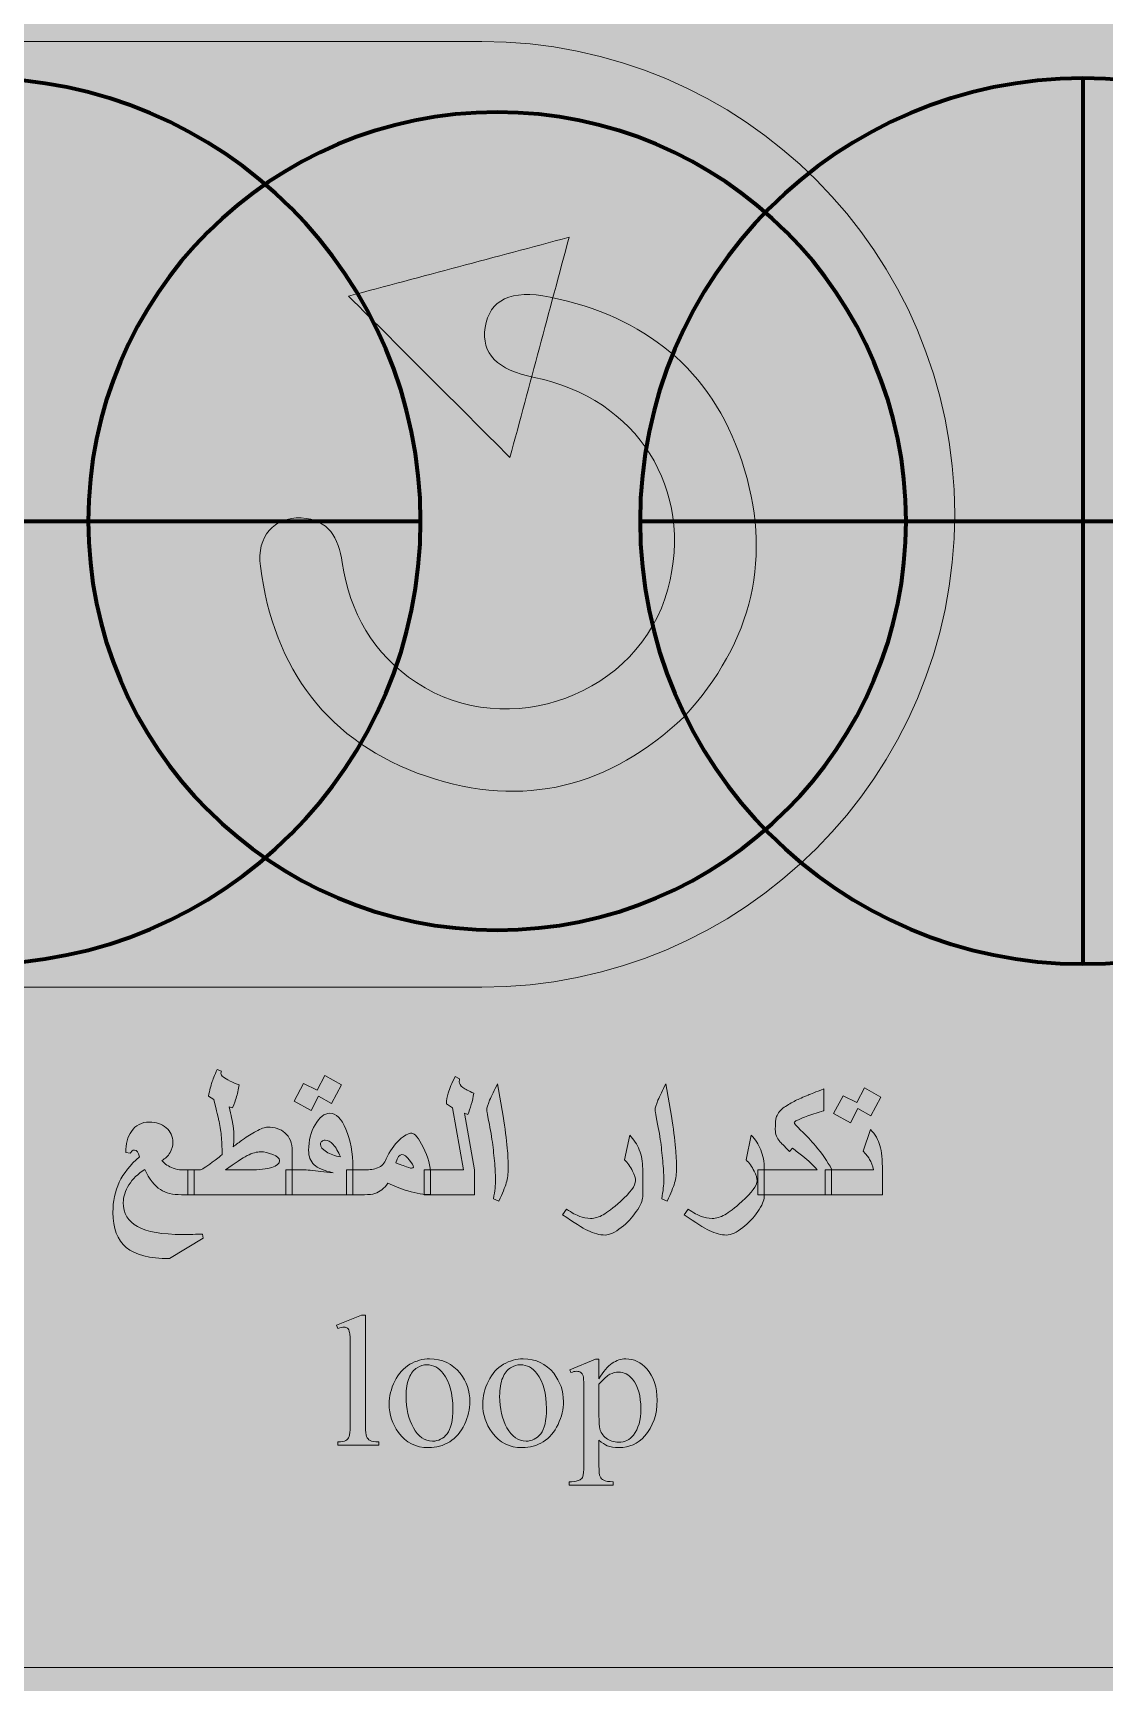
# Model space of a CAD drawing. Header units: inches. Extents: x -1481 to -429, y -1676 to -696.
# Drawn here: x -881.88 to -857.65, y -752 to -714.68 of the extents above; entities that cross this region are included whole.
import ezdxf

# ---------------------------------------------------------------- set-up
doc = ezdxf.new("R2010")
doc.units = ezdxf.units.IN
doc.header["$MEASUREMENT"] = 0
doc.layers.add('Layer 1', color=7, linetype='Continuous')

# ---------------------------------------------------------------- blocks, each defined once
blk = doc.blocks.new('block 233')
at = {"layer": 'Layer 1', "true_color": 0x009344}
h = blk.add_hatch(color=114, dxfattribs=at)
h.dxf.hatch_style = 2
h.paths.add_polyline_path([(-693.785, -985.727), (-933.785, -985.727), (-933.785, -695.727), (-693.785, -695.727)])
at = {"layer": 'Layer 1', "true_color": 0x008345}
h = blk.add_hatch(color=116, dxfattribs=at)
h.dxf.hatch_style = 2
h.paths.add_polyline_path([(-693.785, -751.646), (-933.785, -751.646), (-933.785, -695.727), (-693.785, -695.727)])
at = {"layer": 'Layer 1', "lineweight": 0}
blk.add_lwpolyline([(-693.785, -751.646), (-933.785, -751.646), (-933.785, -695.727), (-693.785, -695.727), (-693.785, -751.646)], dxfattribs=at)
blk = doc.blocks.new('block 234')
at = {"layer": 'Layer 1', "color": 109, "lineweight": 120, "true_color": 0x166634}
for points in [[(-858.127, -715.699), (-858.127, -735.734)], [(-893.144, -725.716), (-873.109, -725.716)], [(-868.144, -725.716), (-848.109, -725.716)]]:
    blk.add_lwpolyline(points, dxfattribs=at)
for points in [[(-873.109, -725.716), (-873.109, -731.249), (-877.594, -735.734), (-883.127, -735.734), (-888.659, -735.734), (-893.144, -731.249), (-893.144, -725.716), (-893.144, -720.184), (-888.659, -715.699), (-883.127, -715.699), (-877.594, -715.699), (-873.109, -720.184), (-873.109, -725.716)], [(-848.109, -725.716), (-848.109, -731.249), (-852.594, -735.734), (-858.127, -735.734), (-863.659, -735.734), (-868.144, -731.249), (-868.144, -725.716), (-868.144, -720.184), (-863.659, -715.699), (-858.127, -715.699), (-852.594, -715.699), (-848.109, -720.184), (-848.109, -725.716)]]:
    blk.add_open_spline(points, degree=3, knots=[0, 0, 0, 0, 1, 1, 1, 2, 2, 2, 3, 3, 3, 4, 4, 4, 4], dxfattribs=at)
blk = doc.blocks.new('block 381')
at = {"layer": 'Layer 1', "lineweight": 0}
for points in [[(-874.9, -738.467), (-875.127, -738.889), (-875.421, -738.723), (-875.586, -739.05), (-875.97, -738.839), (-875.756, -738.438), (-875.45, -738.591), (-875.276, -738.256), (-874.9, -738.467)], [(-862.694, -738.744), (-862.921, -739.166), (-863.215, -739), (-863.38, -739.327), (-863.765, -739.116), (-863.55, -738.715), (-863.244, -738.868), (-863.07, -738.533), (-862.694, -738.744)]]:
    blk.add_lwpolyline(points, dxfattribs=at)
for points, knots in [([(-876.014, -740.954), (-876.014, -740.954), (-878.374, -740.954), (-878.374, -740.954), (-878.374, -740.954), (-878.374, -740.391), (-878.374, -740.391), (-878.374, -740.391), (-878.1, -740.391), (-878.1, -740.391), (-878.066, -740.391), (-877.973, -740.334), (-877.82, -740.22), (-877.77, -740.183), (-877.696, -740.125), (-877.599, -740.046), (-877.599, -739.877), (-877.606, -739.733), (-877.618, -739.616), (-877.63, -739.499), (-877.65, -739.377), (-877.678, -739.25), (-877.685, -739.22), (-877.722, -739.07), (-877.789, -738.802), (-877.789, -738.802), (-877.909, -738.727), (-877.909, -738.727), (-877.878, -738.583), (-877.851, -738.479), (-877.831, -738.416), (-877.81, -738.354), (-877.77, -738.255), (-877.711, -738.12), (-877.711, -738.12), (-877.616, -738.157), (-877.616, -738.157), (-877.616, -738.165), (-877.619, -738.183), (-877.624, -738.211), (-877.624, -738.259), (-877.556, -738.316), (-877.419, -738.382), (-877.374, -738.404), (-877.306, -738.432), (-877.215, -738.467), (-877.229, -738.574), (-877.251, -738.675), (-877.281, -738.769), (-877.296, -738.816), (-877.324, -738.889), (-877.364, -738.988), (-877.364, -738.988), (-877.438, -738.963), (-877.438, -738.963), (-877.395, -739.159), (-877.367, -739.303), (-877.352, -739.396), (-877.338, -739.489), (-877.331, -739.572), (-877.331, -739.645), (-877.331, -739.645), (-877.331, -739.668), (-877.331, -739.668), (-877.331, -739.708), (-877.332, -739.739), (-877.334, -739.762), (-877.336, -739.785), (-877.342, -739.82), (-877.351, -739.868), (-877.28, -739.816), (-877.207, -739.764), (-877.134, -739.711), (-877.023, -739.633), (-876.923, -739.569), (-876.835, -739.521), (-876.719, -739.458), (-876.631, -739.426), (-876.57, -739.426), (-876.407, -739.426), (-876.277, -739.468), (-876.179, -739.552), (-876.069, -739.647), (-876.014, -739.784), (-876.014, -739.963), (-876.014, -739.963), (-876.014, -740.954), (-876.014, -740.954)], [0, 0, 0, 0, 1, 1, 1, 2, 2, 2, 3, 3, 3, 4, 4, 4, 5, 5, 5, 6, 6, 6, 7, 7, 7, 8, 8, 8, 9, 9, 9, 10, 10, 10, 11, 11, 11, 12, 12, 12, 13, 13, 13, 14, 14, 14, 15, 15, 15, 16, 16, 16, 17, 17, 17, 18, 18, 18, 19, 19, 19, 20, 20, 20, 21, 21, 21, 22, 22, 22, 23, 23, 23, 24, 24, 24, 25, 25, 25, 26, 26, 26, 27, 27, 27, 28, 28, 28, 29, 29, 29, 29]), ([(-871.892, -740.954), (-871.892, -740.954), (-873.029, -740.954), (-873.029, -740.954), (-873.029, -740.954), (-873.029, -740.391), (-873.029, -740.391), (-873.029, -740.391), (-872.14, -740.391), (-872.14, -740.391), (-872.14, -740.391), (-872.39, -738.988), (-872.39, -738.988), (-872.39, -738.988), (-872.523, -738.901), (-872.523, -738.901), (-872.523, -738.82), (-872.51, -738.738), (-872.485, -738.655), (-872.454, -738.55), (-872.4, -738.426), (-872.324, -738.281), (-872.324, -738.281), (-872.229, -738.33), (-872.229, -738.33), (-872.229, -738.339), (-872.232, -738.361), (-872.237, -738.397), (-872.237, -738.442), (-872.208, -738.486), (-872.151, -738.529), (-872.1, -738.567), (-872.018, -738.61), (-871.907, -738.657), (-871.919, -738.745), (-871.937, -738.831), (-871.961, -738.915), (-871.986, -739), (-872.013, -739.075), (-872.043, -739.141), (-872.043, -739.141), (-872.117, -739.112), (-872.117, -739.112), (-872.117, -739.112), (-871.892, -740.391), (-871.892, -740.391), (-871.892, -740.391), (-871.892, -740.954), (-871.892, -740.954)], [0, 0, 0, 0, 1, 1, 1, 2, 2, 2, 3, 3, 3, 4, 4, 4, 5, 5, 5, 6, 6, 6, 7, 7, 7, 8, 8, 8, 9, 9, 9, 10, 10, 10, 11, 11, 11, 12, 12, 12, 13, 13, 13, 14, 14, 14, 15, 15, 15, 16, 16, 16, 16]), ([(-871.127, -740.352), (-871.127, -740.475), (-871.142, -740.587), (-871.171, -740.688), (-871.2, -740.789), (-871.256, -740.925), (-871.338, -741.096), (-871.338, -741.096), (-871.462, -741.047), (-871.462, -741.047), (-871.429, -740.87), (-871.413, -740.727), (-871.413, -740.617), (-871.413, -740.533), (-871.42, -740.409), (-871.433, -740.247), (-871.447, -740.084), (-871.464, -739.923), (-871.485, -739.764), (-871.506, -739.605), (-871.539, -739.415), (-871.586, -739.195), (-871.603, -739.117), (-871.611, -739.064), (-871.611, -739.035), (-871.611, -738.993), (-871.59, -738.92), (-871.547, -738.817), (-871.504, -738.715), (-871.444, -738.59), (-871.367, -738.444), (-871.367, -738.444), (-871.243, -739.176), (-871.243, -739.176), (-871.198, -739.454), (-871.166, -739.695), (-871.148, -739.899), (-871.134, -740.056), (-871.127, -740.207), (-871.127, -740.352)], [0, 0, 0, 0, 1, 1, 1, 2, 2, 2, 3, 3, 3, 4, 4, 4, 5, 5, 5, 6, 6, 6, 7, 7, 7, 8, 8, 8, 9, 9, 9, 10, 10, 10, 11, 11, 11, 12, 12, 12, 13, 13, 13, 13]), ([(-867.32, -740.352), (-867.32, -740.475), (-867.334, -740.587), (-867.363, -740.688), (-867.392, -740.789), (-867.448, -740.925), (-867.531, -741.096), (-867.531, -741.096), (-867.655, -741.047), (-867.655, -741.047), (-867.622, -740.87), (-867.605, -740.727), (-867.605, -740.617), (-867.605, -740.533), (-867.612, -740.409), (-867.626, -740.247), (-867.64, -740.084), (-867.657, -739.923), (-867.677, -739.764), (-867.698, -739.605), (-867.732, -739.415), (-867.779, -739.195), (-867.795, -739.117), (-867.804, -739.064), (-867.804, -739.035), (-867.804, -738.993), (-867.782, -738.92), (-867.739, -738.817), (-867.697, -738.715), (-867.637, -738.59), (-867.56, -738.444), (-867.56, -738.444), (-867.436, -739.176), (-867.436, -739.176), (-867.39, -739.454), (-867.358, -739.695), (-867.341, -739.899), (-867.327, -740.056), (-867.32, -740.207), (-867.32, -740.352)], [0, 0, 0, 0, 1, 1, 1, 2, 2, 2, 3, 3, 3, 4, 4, 4, 5, 5, 5, 6, 6, 6, 7, 7, 7, 8, 8, 8, 9, 9, 9, 10, 10, 10, 11, 11, 11, 12, 12, 12, 13, 13, 13, 13]), ([(-863.81, -740.954), (-863.81, -740.954), (-865.48, -740.954), (-865.48, -740.954), (-865.48, -740.954), (-865.48, -740.391), (-865.48, -740.391), (-865.48, -740.391), (-864.139, -740.391), (-864.139, -740.391), (-864.192, -740.327), (-864.245, -740.27), (-864.296, -740.222), (-864.337, -740.183), (-864.393, -740.136), (-864.463, -740.081), (-864.542, -740.021), (-864.62, -739.96), (-864.697, -739.899), (-864.697, -739.899), (-864.763, -739.974), (-864.763, -739.974), (-864.886, -739.853), (-864.959, -739.779), (-864.982, -739.753), (-865.051, -739.674), (-865.085, -739.584), (-865.085, -739.482), (-865.085, -739.343), (-865.076, -739.245), (-865.056, -739.188), (-865.029, -739.108), (-864.97, -739.037), (-864.881, -738.975), (-864.801, -738.92), (-864.715, -738.87), (-864.624, -738.824), (-864.553, -738.789), (-864.458, -738.747), (-864.339, -738.698), (-864.284, -738.676), (-864.168, -738.631), (-863.99, -738.562), (-863.99, -738.562), (-863.99, -739.054), (-863.99, -739.054), (-863.997, -739.054), (-864.055, -739.072), (-864.163, -739.108), (-864.298, -739.152), (-864.406, -739.19), (-864.486, -739.223), (-864.602, -739.27), (-864.66, -739.305), (-864.66, -739.329), (-864.66, -739.341), (-864.611, -739.395), (-864.513, -739.49), (-864.379, -739.62), (-864.267, -739.738), (-864.176, -739.846), (-864.026, -740.023), (-863.904, -740.2), (-863.81, -740.377), (-863.81, -740.377), (-863.81, -740.954), (-863.81, -740.954)], [0, 0, 0, 0, 1, 1, 1, 2, 2, 2, 3, 3, 3, 4, 4, 4, 5, 5, 5, 6, 6, 6, 7, 7, 7, 8, 8, 8, 9, 9, 9, 10, 10, 10, 11, 11, 11, 12, 12, 12, 13, 13, 13, 14, 14, 14, 15, 15, 15, 16, 16, 16, 17, 17, 17, 18, 18, 18, 19, 19, 19, 20, 20, 20, 21, 21, 21, 22, 22, 22, 22]), ([(-878.031, -741.935), (-878.031, -741.935), (-878.792, -742.398), (-878.792, -742.398), (-879.24, -742.398), (-879.565, -742.314), (-879.767, -742.145), (-879.969, -741.976), (-880.069, -741.712), (-880.069, -741.353), (-880.069, -741.102), (-880.021, -740.875), (-879.925, -740.672), (-879.828, -740.47), (-879.677, -740.278), (-879.47, -740.096), (-879.487, -739.994), (-879.524, -739.943), (-879.582, -739.943), (-879.604, -739.943), (-879.621, -739.949), (-879.633, -739.961), (-879.65, -739.982), (-879.666, -740.001), (-879.681, -740.017), (-879.681, -740.017), (-879.78, -739.997), (-879.78, -739.997), (-879.78, -739.805), (-879.737, -739.646), (-879.652, -739.521), (-879.555, -739.381), (-879.42, -739.31), (-879.247, -739.31), (-879.092, -739.31), (-878.965, -739.353), (-878.864, -739.438), (-878.764, -739.524), (-878.713, -739.634), (-878.713, -739.769), (-878.713, -739.85), (-878.734, -739.928), (-878.775, -740.001), (-878.821, -740.081), (-878.883, -740.14), (-878.962, -740.178), (-878.893, -740.258), (-878.809, -740.317), (-878.709, -740.354), (-878.642, -740.379), (-878.578, -740.391), (-878.519, -740.391), (-878.519, -740.391), (-878.23, -740.391), (-878.23, -740.391), (-878.23, -740.391), (-878.23, -740.954), (-878.23, -740.954), (-878.23, -740.954), (-878.519, -740.954), (-878.519, -740.954), (-878.716, -740.954), (-878.874, -740.915), (-878.993, -740.838), (-879.125, -740.752), (-879.244, -740.6), (-879.35, -740.381), (-879.504, -740.483), (-879.624, -740.6), (-879.708, -740.731), (-879.792, -740.863), (-879.834, -740.997), (-879.834, -741.133), (-879.834, -741.377), (-879.726, -741.558), (-879.51, -741.676), (-879.295, -741.794), (-878.955, -741.853), (-878.49, -741.853), (-878.419, -741.853), (-878.343, -741.852), (-878.263, -741.851), (-878.183, -741.849), (-878.11, -741.847), (-878.044, -741.844), (-878.044, -741.844), (-878.031, -741.935), (-878.031, -741.935)], [0, 0, 0, 0, 1, 1, 1, 2, 2, 2, 3, 3, 3, 4, 4, 4, 5, 5, 5, 6, 6, 6, 7, 7, 7, 8, 8, 8, 9, 9, 9, 10, 10, 10, 11, 11, 11, 12, 12, 12, 13, 13, 13, 14, 14, 14, 15, 15, 15, 16, 16, 16, 17, 17, 17, 18, 18, 18, 19, 19, 19, 20, 20, 20, 21, 21, 21, 22, 22, 22, 23, 23, 23, 24, 24, 24, 25, 25, 25, 26, 26, 26, 27, 27, 27, 28, 28, 28, 29, 29, 29, 29]), ([(-874.641, -740.954), (-874.641, -740.954), (-876.159, -740.954), (-876.159, -740.954), (-876.159, -740.954), (-876.159, -740.391), (-876.159, -740.391), (-876.159, -740.391), (-875.787, -740.391), (-875.787, -740.391), (-875.723, -740.391), (-875.663, -740.394), (-875.607, -740.4), (-875.455, -740.416), (-875.282, -740.435), (-875.088, -740.455), (-875.293, -740.41), (-875.437, -740.35), (-875.519, -740.275), (-875.601, -740.199), (-875.642, -740.09), (-875.642, -739.947), (-875.642, -739.733), (-875.593, -739.541), (-875.494, -739.369), (-875.395, -739.198), (-875.285, -739.112), (-875.162, -739.112), (-875.023, -739.112), (-874.901, -739.232), (-874.797, -739.473), (-874.693, -739.713), (-874.641, -740.003), (-874.641, -740.344), (-874.641, -740.344), (-874.641, -740.954), (-874.641, -740.954)], [0, 0, 0, 0, 1, 1, 1, 2, 2, 2, 3, 3, 3, 4, 4, 4, 5, 5, 5, 6, 6, 6, 7, 7, 7, 8, 8, 8, 9, 9, 9, 10, 10, 10, 11, 11, 11, 12, 12, 12, 12]), ([(-874.922, -740.096), (-874.972, -739.977), (-875.027, -739.885), (-875.088, -739.819), (-875.148, -739.753), (-875.209, -739.72), (-875.27, -739.72), (-875.297, -739.72), (-875.321, -739.728), (-875.342, -739.746), (-875.363, -739.764), (-875.373, -739.786), (-875.373, -739.81), (-875.373, -739.87), (-875.329, -739.927), (-875.24, -739.983), (-875.151, -740.039), (-875.045, -740.076), (-874.922, -740.096)], [0, 0, 0, 0, 1, 1, 1, 2, 2, 2, 3, 3, 3, 4, 4, 4, 5, 5, 5, 6, 6, 6, 6]), ([(-872.884, -740.951), (-873.029, -740.951), (-873.199, -740.923), (-873.395, -740.867), (-873.567, -740.817), (-873.719, -740.759), (-873.85, -740.691), (-873.93, -740.811), (-874.028, -740.889), (-874.145, -740.927), (-874.202, -740.945), (-874.279, -740.954), (-874.377, -740.954), (-874.377, -740.954), (-874.786, -740.954), (-874.786, -740.954), (-874.786, -740.954), (-874.786, -740.391), (-874.786, -740.391), (-874.786, -740.391), (-874.377, -740.391), (-874.377, -740.391), (-874.253, -740.391), (-874.154, -740.376), (-874.081, -740.346), (-873.987, -740.307), (-873.923, -740.24), (-873.887, -740.145), (-873.808, -739.97), (-873.708, -739.826), (-873.585, -739.713), (-873.476, -739.613), (-873.384, -739.562), (-873.308, -739.562), (-873.238, -739.562), (-873.151, -739.669), (-873.048, -739.881), (-872.939, -740.105), (-872.884, -740.312), (-872.884, -740.501), (-872.884, -740.501), (-872.884, -740.951), (-872.884, -740.951)], [0, 0, 0, 0, 1, 1, 1, 2, 2, 2, 3, 3, 3, 4, 4, 4, 5, 5, 5, 6, 6, 6, 7, 7, 7, 8, 8, 8, 9, 9, 9, 10, 10, 10, 11, 11, 11, 12, 12, 12, 13, 13, 13, 14, 14, 14, 14]), ([(-868.085, -741.001), (-868.085, -741.085), (-868.133, -741.196), (-868.229, -741.335), (-868.326, -741.473), (-868.439, -741.594), (-868.568, -741.696), (-868.712, -741.809), (-868.834, -741.865), (-868.936, -741.865), (-869.058, -741.865), (-869.188, -741.831), (-869.327, -741.762), (-869.448, -741.703), (-869.638, -741.584), (-869.895, -741.406), (-869.895, -741.406), (-869.809, -741.278), (-869.809, -741.278), (-869.685, -741.361), (-869.585, -741.417), (-869.509, -741.446), (-869.433, -741.474), (-869.351, -741.489), (-869.263, -741.489), (-869.168, -741.489), (-869.073, -741.462), (-868.978, -741.408), (-868.883, -741.355), (-868.753, -741.255), (-868.589, -741.109), (-868.36, -740.905), (-868.246, -740.748), (-868.246, -740.637), (-868.246, -740.582), (-868.268, -740.51), (-868.312, -740.42), (-868.362, -740.318), (-868.422, -740.234), (-868.494, -740.166), (-868.494, -740.166), (-868.378, -739.608), (-868.378, -739.608), (-868.284, -739.704), (-868.212, -739.815), (-868.161, -739.941), (-868.11, -740.066), (-868.085, -740.209), (-868.085, -740.369), (-868.085, -740.369), (-868.085, -741.001), (-868.085, -741.001)], [0, 0, 0, 0, 1, 1, 1, 2, 2, 2, 3, 3, 3, 4, 4, 4, 5, 5, 5, 6, 6, 6, 7, 7, 7, 8, 8, 8, 9, 9, 9, 10, 10, 10, 11, 11, 11, 12, 12, 12, 13, 13, 13, 14, 14, 14, 15, 15, 15, 16, 16, 16, 17, 17, 17, 17]), ([(-865.335, -741.001), (-865.335, -741.085), (-865.384, -741.196), (-865.48, -741.335), (-865.577, -741.473), (-865.69, -741.594), (-865.819, -741.696), (-865.962, -741.809), (-866.085, -741.865), (-866.187, -741.865), (-866.308, -741.865), (-866.439, -741.831), (-866.578, -741.762), (-866.699, -741.703), (-866.889, -741.584), (-867.146, -741.406), (-867.146, -741.406), (-867.059, -741.278), (-867.059, -741.278), (-866.935, -741.361), (-866.835, -741.417), (-866.76, -741.446), (-866.684, -741.474), (-866.602, -741.489), (-866.514, -741.489), (-866.419, -741.489), (-866.324, -741.462), (-866.228, -741.408), (-866.133, -741.355), (-866.004, -741.255), (-865.84, -741.109), (-865.611, -740.905), (-865.497, -740.748), (-865.497, -740.637), (-865.497, -740.582), (-865.519, -740.51), (-865.563, -740.42), (-865.612, -740.318), (-865.673, -740.234), (-865.745, -740.166), (-865.745, -740.166), (-865.629, -739.608), (-865.629, -739.608), (-865.535, -739.704), (-865.463, -739.815), (-865.412, -739.941), (-865.361, -740.066), (-865.335, -740.209), (-865.335, -740.369), (-865.335, -740.369), (-865.335, -741.001), (-865.335, -741.001)], [0, 0, 0, 0, 1, 1, 1, 2, 2, 2, 3, 3, 3, 4, 4, 4, 5, 5, 5, 6, 6, 6, 7, 7, 7, 8, 8, 8, 9, 9, 9, 10, 10, 10, 11, 11, 11, 12, 12, 12, 13, 13, 13, 14, 14, 14, 15, 15, 15, 16, 16, 16, 17, 17, 17, 17]), ([(-862.661, -740.954), (-862.661, -740.954), (-863.955, -740.954), (-863.955, -740.954), (-863.955, -740.954), (-863.955, -740.391), (-863.955, -740.391), (-863.955, -740.391), (-862.867, -740.391), (-862.867, -740.391), (-862.883, -740.298), (-862.91, -740.218), (-862.95, -740.154), (-862.971, -740.118), (-863.019, -740.056), (-863.095, -739.968), (-863.095, -739.968), (-862.929, -739.476), (-862.929, -739.476), (-862.826, -739.593), (-862.755, -739.715), (-862.718, -739.844), (-862.68, -739.972), (-862.661, -740.162), (-862.661, -740.414), (-862.661, -740.414), (-862.661, -740.954), (-862.661, -740.954)], [0, 0, 0, 0, 1, 1, 1, 2, 2, 2, 3, 3, 3, 4, 4, 4, 5, 5, 5, 6, 6, 6, 7, 7, 7, 8, 8, 8, 9, 9, 9, 9]), ([(-876.301, -740.18), (-876.301, -740.132), (-876.352, -740.087), (-876.454, -740.045), (-876.556, -740.003), (-876.646, -739.982), (-876.723, -739.982), (-876.814, -739.982), (-876.916, -740.011), (-877.03, -740.07), (-877.144, -740.128), (-877.309, -740.236), (-877.525, -740.391), (-877.525, -740.391), (-876.983, -740.391), (-876.983, -740.391), (-876.529, -740.391), (-876.301, -740.321), (-876.301, -740.18)], [0, 0, 0, 0, 1, 1, 1, 2, 2, 2, 3, 3, 3, 4, 4, 4, 5, 5, 5, 6, 6, 6, 6]), ([(-873.271, -740.327), (-873.271, -740.297), (-873.301, -740.245), (-873.36, -740.17), (-873.426, -740.087), (-873.483, -740.046), (-873.531, -740.046), (-873.585, -740.046), (-873.631, -740.108), (-873.668, -740.232), (-873.596, -740.26), (-873.542, -740.28), (-873.504, -740.294), (-873.393, -740.336), (-873.33, -740.356), (-873.316, -740.356), (-873.286, -740.356), (-873.271, -740.347), (-873.271, -740.327)], [0, 0, 0, 0, 1, 1, 1, 2, 2, 2, 3, 3, 3, 4, 4, 4, 5, 5, 5, 6, 6, 6, 6])]:
    blk.add_open_spline(points, degree=3, knots=knots, dxfattribs=at)
blk = doc.blocks.new('block 385')
at = {"layer": 'Layer 1', "lineweight": 0}
for points, knots in [([(-874.356, -743.677), (-874.356, -743.677), (-874.356, -746.188), (-874.356, -746.188), (-874.356, -746.307), (-874.348, -746.385), (-874.33, -746.424), (-874.313, -746.462), (-874.287, -746.492), (-874.251, -746.512), (-874.215, -746.532), (-874.148, -746.542), (-874.05, -746.542), (-874.05, -746.542), (-874.05, -746.616), (-874.05, -746.616), (-874.05, -746.616), (-874.978, -746.616), (-874.978, -746.616), (-874.978, -746.616), (-874.978, -746.542), (-874.978, -746.542), (-874.892, -746.542), (-874.832, -746.533), (-874.801, -746.515), (-874.769, -746.497), (-874.744, -746.467), (-874.726, -746.426), (-874.708, -746.384), (-874.699, -746.305), (-874.699, -746.188), (-874.699, -746.188), (-874.699, -744.468), (-874.699, -744.468), (-874.699, -744.255), (-874.704, -744.123), (-874.714, -744.074), (-874.724, -744.026), (-874.739, -743.992), (-874.76, -743.974), (-874.782, -743.956), (-874.809, -743.947), (-874.842, -743.947), (-874.878, -743.947), (-874.923, -743.958), (-874.978, -743.98), (-874.978, -743.98), (-875.014, -743.908), (-875.014, -743.908), (-875.014, -743.908), (-874.449, -743.677), (-874.449, -743.677), (-874.449, -743.677), (-874.356, -743.677), (-874.356, -743.677)], [0, 0, 0, 0, 1, 1, 1, 2, 2, 2, 3, 3, 3, 4, 4, 4, 5, 5, 5, 6, 6, 6, 7, 7, 7, 8, 8, 8, 9, 9, 9, 10, 10, 10, 11, 11, 11, 12, 12, 12, 13, 13, 13, 14, 14, 14, 15, 15, 15, 16, 16, 16, 17, 17, 17, 18, 18, 18, 18]), ([(-872.905, -744.667), (-872.619, -744.667), (-872.388, -744.776), (-872.215, -744.993), (-872.067, -745.179), (-871.994, -745.393), (-871.994, -745.634), (-871.994, -745.804), (-872.034, -745.975), (-872.116, -746.149), (-872.197, -746.322), (-872.309, -746.453), (-872.451, -746.542), (-872.594, -746.63), (-872.753, -746.674), (-872.928, -746.674), (-873.213, -746.674), (-873.44, -746.56), (-873.608, -746.333), (-873.75, -746.141), (-873.821, -745.926), (-873.821, -745.688), (-873.821, -745.514), (-873.778, -745.342), (-873.692, -745.17), (-873.606, -744.998), (-873.492, -744.872), (-873.352, -744.79), (-873.211, -744.708), (-873.062, -744.667), (-872.905, -744.667)], [0, 0, 0, 0, 1, 1, 1, 2, 2, 2, 3, 3, 3, 4, 4, 4, 5, 5, 5, 6, 6, 6, 7, 7, 7, 8, 8, 8, 9, 9, 9, 10, 10, 10, 10]), ([(-872.969, -744.801), (-873.042, -744.801), (-873.116, -744.823), (-873.189, -744.866), (-873.263, -744.91), (-873.323, -744.986), (-873.368, -745.095), (-873.414, -745.203), (-873.436, -745.343), (-873.436, -745.514), (-873.436, -745.79), (-873.382, -746.028), (-873.272, -746.227), (-873.163, -746.427), (-873.018, -746.527), (-872.839, -746.527), (-872.705, -746.527), (-872.595, -746.472), (-872.508, -746.362), (-872.422, -746.251), (-872.378, -746.062), (-872.378, -745.793), (-872.378, -745.457), (-872.45, -745.192), (-872.595, -744.999), (-872.693, -744.867), (-872.818, -744.801), (-872.969, -744.801)], [0, 0, 0, 0, 1, 1, 1, 2, 2, 2, 3, 3, 3, 4, 4, 4, 5, 5, 5, 6, 6, 6, 7, 7, 7, 8, 8, 8, 9, 9, 9, 9]), ([(-870.789, -744.667), (-870.502, -744.667), (-870.272, -744.776), (-870.098, -744.993), (-869.951, -745.179), (-869.877, -745.393), (-869.877, -745.634), (-869.877, -745.804), (-869.918, -745.975), (-869.999, -746.149), (-870.08, -746.322), (-870.192, -746.453), (-870.335, -746.542), (-870.477, -746.63), (-870.636, -746.674), (-870.811, -746.674), (-871.097, -746.674), (-871.323, -746.56), (-871.491, -746.333), (-871.633, -746.141), (-871.704, -745.926), (-871.704, -745.688), (-871.704, -745.514), (-871.661, -745.342), (-871.575, -745.17), (-871.489, -744.998), (-871.376, -744.872), (-871.235, -744.79), (-871.094, -744.708), (-870.946, -744.667), (-870.789, -744.667)], [0, 0, 0, 0, 1, 1, 1, 2, 2, 2, 3, 3, 3, 4, 4, 4, 5, 5, 5, 6, 6, 6, 7, 7, 7, 8, 8, 8, 9, 9, 9, 10, 10, 10, 10]), ([(-870.853, -744.801), (-870.926, -744.801), (-870.999, -744.823), (-871.073, -744.866), (-871.146, -744.91), (-871.206, -744.986), (-871.252, -745.095), (-871.297, -745.203), (-871.32, -745.343), (-871.32, -745.514), (-871.32, -745.79), (-871.265, -746.028), (-871.155, -746.227), (-871.046, -746.427), (-870.902, -746.527), (-870.722, -746.527), (-870.589, -746.527), (-870.478, -746.472), (-870.392, -746.362), (-870.305, -746.251), (-870.261, -746.062), (-870.261, -745.793), (-870.261, -745.457), (-870.334, -745.192), (-870.478, -744.999), (-870.576, -744.867), (-870.701, -744.801), (-870.853, -744.801)], [0, 0, 0, 0, 1, 1, 1, 2, 2, 2, 3, 3, 3, 4, 4, 4, 5, 5, 5, 6, 6, 6, 7, 7, 7, 8, 8, 8, 9, 9, 9, 9]), ([(-869.734, -744.911), (-869.734, -744.911), (-869.151, -744.675), (-869.151, -744.675), (-869.151, -744.675), (-869.073, -744.675), (-869.073, -744.675), (-869.073, -744.675), (-869.073, -745.117), (-869.073, -745.117), (-868.975, -744.951), (-868.877, -744.834), (-868.778, -744.767), (-868.68, -744.7), (-868.576, -744.667), (-868.467, -744.667), (-868.277, -744.667), (-868.119, -744.741), (-867.992, -744.89), (-867.836, -745.072), (-867.758, -745.309), (-867.758, -745.601), (-867.758, -745.928), (-867.852, -746.198), (-868.039, -746.411), (-868.194, -746.586), (-868.388, -746.674), (-868.622, -746.674), (-868.724, -746.674), (-868.812, -746.659), (-868.887, -746.63), (-868.942, -746.61), (-869.004, -746.568), (-869.073, -746.506), (-869.073, -746.506), (-869.073, -747.083), (-869.073, -747.083), (-869.073, -747.213), (-869.065, -747.295), (-869.049, -747.33), (-869.033, -747.365), (-869.006, -747.393), (-868.966, -747.414), (-868.927, -747.434), (-868.856, -747.445), (-868.752, -747.445), (-868.752, -747.445), (-868.752, -747.521), (-868.752, -747.521), (-868.752, -747.521), (-869.745, -747.521), (-869.745, -747.521), (-869.745, -747.521), (-869.745, -747.445), (-869.745, -747.445), (-869.745, -747.445), (-869.693, -747.445), (-869.693, -747.445), (-869.617, -747.446), (-869.552, -747.432), (-869.499, -747.401), (-869.473, -747.386), (-869.452, -747.362), (-869.438, -747.328), (-869.423, -747.294), (-869.416, -747.208), (-869.416, -747.071), (-869.416, -747.071), (-869.416, -745.281), (-869.416, -745.281), (-869.416, -745.158), (-869.422, -745.08), (-869.433, -745.047), (-869.444, -745.014), (-869.461, -744.989), (-869.485, -744.973), (-869.509, -744.956), (-869.542, -744.948), (-869.583, -744.948), (-869.617, -744.948), (-869.659, -744.957), (-869.71, -744.977), (-869.71, -744.977), (-869.734, -744.911), (-869.734, -744.911)], [0, 0, 0, 0, 1, 1, 1, 2, 2, 2, 3, 3, 3, 4, 4, 4, 5, 5, 5, 6, 6, 6, 7, 7, 7, 8, 8, 8, 9, 9, 9, 10, 10, 10, 11, 11, 11, 12, 12, 12, 13, 13, 13, 14, 14, 14, 15, 15, 15, 16, 16, 16, 17, 17, 17, 18, 18, 18, 19, 19, 19, 20, 20, 20, 21, 21, 21, 22, 22, 22, 23, 23, 23, 24, 24, 24, 25, 25, 25, 26, 26, 26, 27, 27, 27, 28, 28, 28, 28]), ([(-869.073, -745.239), (-869.073, -745.239), (-869.073, -745.946), (-869.073, -745.946), (-869.073, -746.099), (-869.067, -746.2), (-869.054, -746.248), (-869.035, -746.328), (-868.988, -746.398), (-868.913, -746.459), (-868.838, -746.519), (-868.743, -746.55), (-868.628, -746.55), (-868.491, -746.55), (-868.379, -746.496), (-868.294, -746.389), (-868.182, -746.248), (-868.126, -746.05), (-868.126, -745.795), (-868.126, -745.506), (-868.19, -745.283), (-868.316, -745.128), (-868.405, -745.02), (-868.509, -744.966), (-868.631, -744.966), (-868.697, -744.966), (-868.762, -744.983), (-868.827, -745.016), (-868.877, -745.041), (-868.959, -745.115), (-869.073, -745.239)], [0, 0, 0, 0, 1, 1, 1, 2, 2, 2, 3, 3, 3, 4, 4, 4, 5, 5, 5, 6, 6, 6, 7, 7, 7, 8, 8, 8, 9, 9, 9, 10, 10, 10, 10])]:
    blk.add_open_spline(points, degree=3, knots=knots, dxfattribs=at)
blk = doc.blocks.new('block 388')
at = {"layer": 'Layer 1', "true_color": 0x38b449}
h = blk.add_hatch(color=95, dxfattribs=at)
h.dxf.hatch_style = 2
edge = h.paths.add_edge_path()
edge.add_spline(control_points=[(-871.087, -724.278), (-870.641, -722.616), (-870.204, -720.99), (-869.748, -719.296), (-871.435, -719.746), (-873.066, -720.182), (-874.738, -720.628), (-873.507, -721.858), (-872.319, -723.047), (-871.087, -724.278)], knot_values=[0, 0, 0, 0, 1, 1, 1, 2, 2, 2, 3, 3, 3, 3], degree=3, periodic=1)
h = blk.add_hatch(color=95, dxfattribs=at)
h.dxf.hatch_style = 2
edge = h.paths.add_edge_path()
edge.add_spline(control_points=[(-867.157, -730.148), (-865.578, -728.437), (-865.131, -726.502), (-865.843, -724.355), (-866.533, -722.273), (-868.056, -721.086), (-870.179, -720.65), (-871.066, -720.469), (-871.549, -720.711), (-871.648, -721.338), (-871.74, -721.925), (-871.376, -722.295), (-870.54, -722.465), (-868.206, -722.94), (-866.906, -725), (-867.515, -727.258), (-868.157, -729.641), (-871.141, -730.735), (-873.2, -729.37), (-874.193, -728.711), (-874.708, -727.794), (-874.882, -726.652), (-874.966, -726.097), (-875.181, -725.679), (-875.81, -725.646), (-876.422, -725.613), (-876.82, -726.063), (-876.733, -726.735), (-876.433, -729.066), (-875.205, -730.726), (-872.977, -731.489), (-870.78, -732.241), (-868.803, -731.723), (-867.157, -730.148)], knot_values=[0, 0, 0, 0, 1, 1, 1, 2, 2, 2, 3, 3, 3, 4, 4, 4, 5, 5, 5, 6, 6, 6, 7, 7, 7, 8, 8, 8, 9, 9, 9, 10, 10, 10, 11, 11, 11, 11], degree=3, periodic=1)
at = {"layer": 'Layer 1', "color": 109, "lineweight": 106, "true_color": 0x166634}
blk.add_open_spline([(-862.126, -725.716), (-862.126, -730.825), (-866.268, -734.967), (-871.377, -734.967), (-876.485, -734.967), (-880.627, -730.825), (-880.627, -725.716), (-880.627, -720.608), (-876.485, -716.466), (-871.377, -716.466), (-866.268, -716.466), (-862.126, -720.608), (-862.126, -725.716)], degree=3, knots=[0, 0, 0, 0, 1, 1, 1, 2, 2, 2, 3, 3, 3, 4, 4, 4, 4], dxfattribs=at)
at = {"layer": 'Layer 1', "lineweight": 0}
for points, knots in [([(-871.087, -724.278), (-870.641, -722.616), (-870.204, -720.99), (-869.748, -719.296), (-871.435, -719.746), (-873.066, -720.182), (-874.738, -720.628), (-873.507, -721.858), (-872.319, -723.047), (-871.087, -724.278)], [0, 0, 0, 0, 1, 1, 1, 2, 2, 2, 3, 3, 3, 3]), ([(-867.157, -730.148), (-865.578, -728.437), (-865.131, -726.502), (-865.843, -724.355), (-866.533, -722.273), (-868.056, -721.086), (-870.179, -720.65), (-871.066, -720.469), (-871.549, -720.711), (-871.648, -721.338), (-871.74, -721.925), (-871.376, -722.295), (-870.54, -722.465), (-868.206, -722.94), (-866.906, -725), (-867.515, -727.258), (-868.157, -729.641), (-871.141, -730.735), (-873.2, -729.37), (-874.193, -728.711), (-874.708, -727.794), (-874.882, -726.652), (-874.966, -726.097), (-875.181, -725.679), (-875.81, -725.646), (-876.422, -725.613), (-876.82, -726.063), (-876.733, -726.735), (-876.433, -729.066), (-875.205, -730.726), (-872.977, -731.489), (-870.78, -732.241), (-868.803, -731.723), (-867.157, -730.148)], [0, 0, 0, 0, 1, 1, 1, 2, 2, 2, 3, 3, 3, 4, 4, 4, 5, 5, 5, 6, 6, 6, 7, 7, 7, 8, 8, 8, 9, 9, 9, 10, 10, 10, 11, 11, 11, 11])]:
    blk.add_open_spline(points, degree=3, knots=knots, dxfattribs=at)

msp = doc.modelspace()

# ---------------------------------------------------------------- hatches: boundary and pattern name
at = {"layer": 'Layer 1', "true_color": 0x005f32}
h = msp.add_hatch(color=128, dxfattribs=at)
h.dxf.hatch_style = 2
edge = h.paths.add_edge_path()
edge.add_spline(control_points=[(-871.723, -736.259), (-871.723, -736.259), (-896.569, -736.259), (-896.569, -736.259), (-902.476, -736.259), (-907.265, -731.47), (-907.265, -725.563), (-907.265, -725.563), (-907.265, -725.563), (-907.265, -725.563), (-907.265, -719.656), (-902.476, -714.867), (-896.569, -714.867), (-896.569, -714.867), (-871.723, -714.867), (-871.723, -714.867), (-865.816, -714.867), (-861.027, -719.656), (-861.027, -725.563), (-861.027, -725.563), (-861.027, -725.563), (-861.027, -725.563), (-861.027, -731.47), (-865.816, -736.259), (-871.723, -736.259)], knot_values=[0, 0, 0, 0, 1, 1, 1, 2, 2, 2, 3, 3, 3, 4, 4, 4, 5, 5, 5, 6, 6, 6, 7, 7, 7, 8, 8, 8, 8], degree=3, periodic=1)

# ---------------------------------------------------------------- linework, layer by layer
at = {"layer": 'Layer 1', "lineweight": 0}
msp.add_open_spline([(-871.723, -736.259), (-871.723, -736.259), (-896.569, -736.259), (-896.569, -736.259), (-902.476, -736.259), (-907.265, -731.47), (-907.265, -725.563), (-907.265, -725.563), (-907.265, -725.563), (-907.265, -725.563), (-907.265, -719.656), (-902.476, -714.867), (-896.569, -714.867), (-896.569, -714.867), (-871.723, -714.867), (-871.723, -714.867), (-865.816, -714.867), (-861.027, -719.656), (-861.027, -725.563), (-861.027, -725.563), (-861.027, -725.563), (-861.027, -725.563), (-861.027, -731.47), (-865.816, -736.259), (-871.723, -736.259)], degree=3, knots=[0, 0, 0, 0, 1, 1, 1, 2, 2, 2, 3, 3, 3, 4, 4, 4, 5, 5, 5, 6, 6, 6, 7, 7, 7, 8, 8, 8, 8], dxfattribs=at)

# ---------------------------------------------------------------- block references
at = {"layer": 'Layer 1'}
for name in ['block 233', 'block 234', 'block 388', 'block 381', 'block 385']:
    msp.add_blockref(name, (0, 0), dxfattribs=at)

doc.saveas('drawing.dxf')
